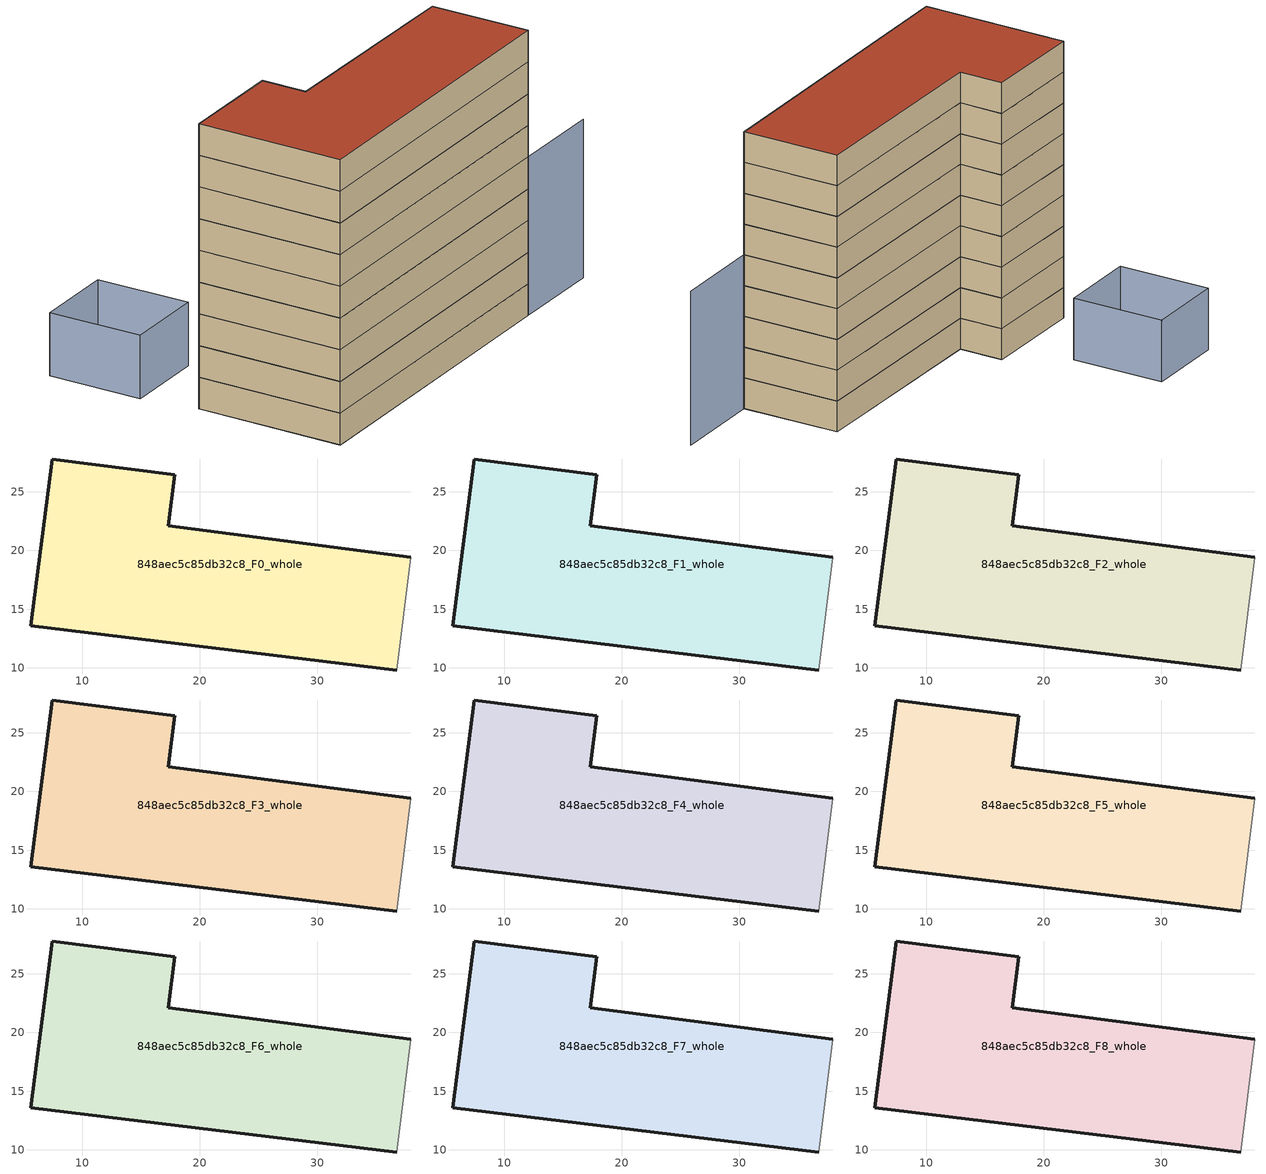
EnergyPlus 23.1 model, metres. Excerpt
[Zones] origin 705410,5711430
848aec5c85db32c8_F0_whole
 floor ground (EU_floor_Construction): 36.81,9.83 37.99,19.42 17.33,22.11 17.9,26.44 7.47,27.79 5.62,13.58 z0
 wall outside (EU_wall_Construction): 36.81,9.83 5.62,13.58 7.47,27.79 17.9,26.44 17.33,22.11 37.99,19.42 z0:3
 wall adiabatic (EU_wall_Construction): 37.99,19.42 36.81,9.83 z0:3
848aec5c85db32c8_F1_whole
 floor to 848aec5c85db32c8_F0_whole (EU_floor_Construction): 36.8,9.83 37.99,19.42 17.33,22.11 17.9,26.44 7.47,27.79 5.62,13.58 z3
 wall outside (EU_wall_Construction): 36.81,9.83 5.62,13.58 7.47,27.79 17.9,26.44 17.33,22.11 37.99,19.42 z3:6
 wall adiabatic (EU_wall_Construction): 37.99,19.42 36.81,9.83 z3:6
848aec5c85db32c8_F2_whole
 floor to 848aec5c85db32c8_F1_whole (EU_floor_Construction): 36.8,9.83 37.99,19.42 17.33,22.11 17.9,26.44 7.47,27.79 5.62,13.58 z6
 wall outside (EU_wall_Construction): 36.81,9.83 5.62,13.58 7.47,27.79 17.9,26.44 17.33,22.11 37.99,19.42 z6:9
 wall adiabatic (EU_wall_Construction): 37.99,19.42 36.81,9.83 z6:9
848aec5c85db32c8_F3_whole
 floor to 848aec5c85db32c8_F2_whole (EU_floor_Construction): 36.8,9.83 37.99,19.42 17.33,22.11 17.9,26.44 7.47,27.79 5.62,13.58 z9
 wall outside (EU_wall_Construction): 36.81,9.83 5.62,13.58 7.47,27.79 17.9,26.44 17.33,22.11 37.99,19.42 z9:12
 wall adiabatic (EU_wall_Construction): 37.99,19.42 36.81,9.83 z9:12
848aec5c85db32c8_F4_whole
 floor to 848aec5c85db32c8_F3_whole (EU_floor_Construction): 36.8,9.83 37.99,19.42 17.33,22.11 17.9,26.44 7.47,27.79 5.62,13.58 z12
 wall outside (EU_wall_Construction): 36.81,9.83 5.62,13.58 7.47,27.79 17.9,26.44 17.33,22.11 37.99,19.42 z12:15
 wall adiabatic (EU_wall_Construction): 37.99,19.42 36.81,9.83 z12:15
848aec5c85db32c8_F5_whole
 floor to 848aec5c85db32c8_F4_whole (EU_floor_Construction): 36.8,9.83 37.99,19.42 17.33,22.11 17.9,26.44 7.47,27.79 5.62,13.58 z15
 wall outside (EU_wall_Construction): 36.81,9.83 5.62,13.58 7.47,27.79 17.9,26.44 17.33,22.11 37.99,19.42 z15:18
 wall adiabatic (EU_wall_Construction): 37.99,19.42 36.81,9.83 z15:18
848aec5c85db32c8_F6_whole
 floor to 848aec5c85db32c8_F5_whole (EU_floor_Construction): 36.8,9.83 37.99,19.42 17.33,22.11 17.9,26.44 7.47,27.79 5.62,13.58 z18
 wall outside (EU_wall_Construction): 36.81,9.83 5.62,13.58 7.47,27.79 17.9,26.44 17.33,22.11 37.99,19.42 z18:21
 wall adiabatic (EU_wall_Construction): 37.99,19.42 36.81,9.83 z18:21
848aec5c85db32c8_F7_whole
 floor to 848aec5c85db32c8_F6_whole (EU_floor_Construction): 36.8,9.83 37.99,19.42 17.33,22.11 17.9,26.44 7.47,27.79 5.62,13.58 z21
 wall outside (EU_wall_Construction): 36.81,9.83 5.62,13.58 7.47,27.79 17.9,26.44 17.33,22.11 37.99,19.42 z21:24
 wall adiabatic (EU_wall_Construction): 37.99,19.42 36.81,9.83 z21:24
848aec5c85db32c8_F8_whole
 floor to 848aec5c85db32c8_F7_whole (EU_floor_Construction): 36.8,9.83 37.99,19.42 17.33,22.11 17.9,26.44 7.47,27.79 5.62,13.58 z24
 wall outside (EU_wall_Construction): 36.81,9.83 5.62,13.58 7.47,27.79 17.9,26.44 17.33,22.11 37.99,19.42 z24:27
 wall adiabatic (EU_wall_Construction): 37.99,19.42 36.81,9.83 z24:27
 roof outside (EU_roof_Construction): 37.99,19.42 36.81,9.83 5.62,13.58 7.47,27.79 17.9,26.44 17.33,22.11 z27
shading: 45.86,8.7 36.8,9.82 z0:15; 16.4,41.31 8.48,42.29 / 16.4,41.33 15.3,32.28 / 15.3,32.28 7.38,33.24 / 7.38,33.24 8.48,42.29 / 8.48,42.29 16.4,41.33 z0:6
[Building]
EU S2 Campaign: North Axis=0; Terrain=City; Solar Distribution=FullExterior
[Site:Location]
London: Latitude=51.5; Longitude=-0.5; Time Zone=0; Elevation=25
[SizingPeriod:WeatherFileDays]
AnnualSizingPeriod: Begin Month=1; Begin Day of Month=1; End Month=12; End Day of Month=31; Day of Week for Start Day=Monday; Use Weather File Daylight Saving Period=No; Use Weather File Rain and Snow Indicators=No
[MATERIAL]
EU_InternalMass_Material: Roughness=MediumRough; Thickness=0.1; Conductivity=1; Density=1800; Specific Heat=900; Thermal Absorptance=0.9; Solar Absorptance=0.7; Visible Absorptance=0.7
[MATERIAL:NOMASS] Roughness=MediumRough; Thermal Absorptance=0.9; Solar Absorptance=0.7; Visible Absorptance=0.7
Name | Thermal Resistance
EU_wall_NoMass | 1.04674
EU_roof_NoMass | 4.32442
EU_floor_NoMass | 2.04616
[CONSTRUCTION]
EU_wall_Construction: EU_wall_NoMass
EU_roof_Construction: EU_roof_NoMass
EU_floor_Construction: EU_floor_NoMass
EU_InternalMass_Construction: EU_InternalMass_Material
[ZONE] Type=1; Multiplier=1; Ceiling Height=autocalculate; Volume=1061.85; Floor Area=autocalculate; Part of Total Floor Area=Yes
848aec5c85db32c8_F0_whole; 848aec5c85db32c8_F1_whole; 848aec5c85db32c8_F2_whole; 848aec5c85db32c8_F3_whole; 848aec5c85db32c8_F4_whole; 848aec5c85db32c8_F5_whole; 848aec5c85db32c8_F6_whole; 848aec5c85db32c8_F7_whole; 848aec5c85db32c8_F8_whole
[INTERNALMASS] Construction=EU_InternalMass_Construction; Surface Area=353.95
Name | Zone or ZoneList
848aec5c85db32c8_F0_whole_EU_InternalMass | 848aec5c85db32c8_F0_whole
848aec5c85db32c8_F1_whole_EU_InternalMass | 848aec5c85db32c8_F1_whole
848aec5c85db32c8_F2_whole_EU_InternalMass | 848aec5c85db32c8_F2_whole
848aec5c85db32c8_F3_whole_EU_InternalMass | 848aec5c85db32c8_F3_whole
848aec5c85db32c8_F4_whole_EU_InternalMass | 848aec5c85db32c8_F4_whole
848aec5c85db32c8_F5_whole_EU_InternalMass | 848aec5c85db32c8_F5_whole
848aec5c85db32c8_F6_whole_EU_InternalMass | 848aec5c85db32c8_F6_whole
848aec5c85db32c8_F7_whole_EU_InternalMass | 848aec5c85db32c8_F7_whole
848aec5c85db32c8_F8_whole_EU_InternalMass | 848aec5c85db32c8_F8_whole
[OTHEREQUIPMENT] Fuel Type=Electricity; Design Level Calculation Method=Watts/Area; Power per Zone Floor Area=1; Fraction Latent=0; Fraction Radiant=0; Fraction Lost=0; Carbon Dioxide Generation Rate=0; EndUse Subcategory=EU_Step8_InternalGains
Name | Zone or ZoneList or Space or SpaceList | Schedule
EU_Step8_InternalGain_848aec5c85db32c8_F0_whole_f000 | 848aec5c85db32c8_F0_whole | EU_Step8_GainSchedule_848aec5c85db32c8_F0_whole_f000
EU_Step8_InternalGain_848aec5c85db32c8_F1_whole_f000 | 848aec5c85db32c8_F1_whole | EU_Step8_GainSchedule_848aec5c85db32c8_F1_whole_f000
EU_Step8_InternalGain_848aec5c85db32c8_F2_whole_f000 | 848aec5c85db32c8_F2_whole | EU_Step8_GainSchedule_848aec5c85db32c8_F2_whole_f000
EU_Step8_InternalGain_848aec5c85db32c8_F3_whole_f000 | 848aec5c85db32c8_F3_whole | EU_Step8_GainSchedule_848aec5c85db32c8_F3_whole_f000
EU_Step8_InternalGain_848aec5c85db32c8_F4_whole_f000 | 848aec5c85db32c8_F4_whole | EU_Step8_GainSchedule_848aec5c85db32c8_F4_whole_f000
EU_Step8_InternalGain_848aec5c85db32c8_F5_whole_f000 | 848aec5c85db32c8_F5_whole | EU_Step8_GainSchedule_848aec5c85db32c8_F5_whole_f000
EU_Step8_InternalGain_848aec5c85db32c8_F6_whole_f000 | 848aec5c85db32c8_F6_whole | EU_Step8_GainSchedule_848aec5c85db32c8_F6_whole_f000
EU_Step8_InternalGain_848aec5c85db32c8_F7_whole_f000 | 848aec5c85db32c8_F7_whole | EU_Step8_GainSchedule_848aec5c85db32c8_F7_whole_f000
EU_Step8_InternalGain_848aec5c85db32c8_F8_whole_f000 | 848aec5c85db32c8_F8_whole | EU_Step8_GainSchedule_848aec5c85db32c8_F8_whole_f000
[ZONEVENTILATION:DESIGNFLOWRATE] Schedule=EU_AlwaysOn; Design Flow Rate Calculation Method=AirChanges/Hour; Air Changes per Hour=0.488719; Ventilation Type=Natural; Fan Pressure Rise=0; Fan Total Efficiency=1; Constant Term Coefficient=1; Temperature Term Coefficient=0; Velocity Term Coefficient=0; Velocity Squared Term Coefficient=0; Minimum Indoor Temperature=-100; Maximum Indoor Temperature=100; Delta Temperature=-100; Minimum Outdoor Temperature=-100; Maximum Outdoor Temperature=100; Maximum Wind Speed=40
Name | Zone or ZoneList or Space or SpaceList
EU_ConstantAir_848aec5c85db32c8_F0_whole | 848aec5c85db32c8_F0_whole
EU_ConstantAir_848aec5c85db32c8_F1_whole | 848aec5c85db32c8_F1_whole
EU_ConstantAir_848aec5c85db32c8_F2_whole | 848aec5c85db32c8_F2_whole
EU_ConstantAir_848aec5c85db32c8_F3_whole | 848aec5c85db32c8_F3_whole
EU_ConstantAir_848aec5c85db32c8_F4_whole | 848aec5c85db32c8_F4_whole
EU_ConstantAir_848aec5c85db32c8_F5_whole | 848aec5c85db32c8_F5_whole
EU_ConstantAir_848aec5c85db32c8_F6_whole | 848aec5c85db32c8_F6_whole
EU_ConstantAir_848aec5c85db32c8_F7_whole | 848aec5c85db32c8_F7_whole
EU_ConstantAir_848aec5c85db32c8_F8_whole | 848aec5c85db32c8_F8_whole
[HVACTEMPLATE:THERMOSTAT] Constant Heating Setpoint=20; Constant Cooling Setpoint=50
EU_HeatOnly_848aec5c85db32c8_F0_whole; EU_HeatOnly_848aec5c85db32c8_F1_whole; EU_HeatOnly_848aec5c85db32c8_F2_whole; EU_HeatOnly_848aec5c85db32c8_F3_whole; EU_HeatOnly_848aec5c85db32c8_F4_whole; EU_HeatOnly_848aec5c85db32c8_F5_whole; EU_HeatOnly_848aec5c85db32c8_F6_whole; EU_HeatOnly_848aec5c85db32c8_F7_whole; EU_HeatOnly_848aec5c85db32c8_F8_whole
[HVACTEMPLATE:ZONE:IDEALLOADSAIRSYSTEM] System Availability Schedule=EU_AlwaysOn; Maximum Heating Supply Air Temperature=50; Minimum Cooling Supply Air Temperature=13; Maximum Heating Supply Air Humidity Ratio=0.0156; Minimum Cooling Supply Air Humidity Ratio=0.0077; Heating Limit=NoLimit; Cooling Limit=NoLimit; Heating Availability Schedule=EU_AlwaysOn; Cooling Availability Schedule=EU_CoolingOff; Dehumidification Control Type=ConstantSensibleHeatRatio; Cooling Sensible Heat Ratio=0.7; Dehumidification Setpoint=60; Humidification Control Type=None; Humidification Setpoint=30; Outdoor Air Method=None; Outdoor Air Flow Rate per Person=0.00944; Outdoor Air Flow Rate per Zone Floor Area=0; Outdoor Air Flow Rate per Zone=0; Demand Controlled Ventilation Type=None; Outdoor Air Economizer Type=NoEconomizer; Heat Recovery Type=None; Sensible Heat Recovery Effectiveness=0.7; Latent Heat Recovery Effectiveness=0.65
Name | Template Thermostat
848aec5c85db32c8_F0_whole | EU_HeatOnly_848aec5c85db32c8_F0_whole
848aec5c85db32c8_F1_whole | EU_HeatOnly_848aec5c85db32c8_F1_whole
848aec5c85db32c8_F2_whole | EU_HeatOnly_848aec5c85db32c8_F2_whole
848aec5c85db32c8_F3_whole | EU_HeatOnly_848aec5c85db32c8_F3_whole
848aec5c85db32c8_F4_whole | EU_HeatOnly_848aec5c85db32c8_F4_whole
848aec5c85db32c8_F5_whole | EU_HeatOnly_848aec5c85db32c8_F5_whole
848aec5c85db32c8_F6_whole | EU_HeatOnly_848aec5c85db32c8_F6_whole
848aec5c85db32c8_F7_whole | EU_HeatOnly_848aec5c85db32c8_F7_whole
848aec5c85db32c8_F8_whole | EU_HeatOnly_848aec5c85db32c8_F8_whole
[SIZING:ZONE] Zone Cooling Design Supply Air Temperature Input Method=SupplyAirTemperature; Zone Cooling Design Supply Air Temperature=13; Zone Heating Design Supply Air Temperature Input Method=SupplyAirTemperature; Zone Heating Design Supply Air Temperature=50; Zone Cooling Design Supply Air Humidity Ratio=0.008; Zone Heating Design Supply Air Humidity Ratio=0.008; Cooling Design Air Flow Method=DesignDay; Cooling Design Air Flow Rate=0; Cooling Minimum Air Flow per Zone Floor Area=0.000762; Cooling Minimum Air Flow=0; Cooling Minimum Air Flow Fraction=0.2; Heating Design Air Flow Method=DesignDay; Heating Design Air Flow Rate=0; Heating Maximum Air Flow per Zone Floor Area=0.002032; Heating Maximum Air Flow=0.141576; Heating Maximum Air Flow Fraction=0.3; Account for Dedicated Outdoor Air System=No; Dedicated Outdoor Air System Control Strategy=NeutralSupplyAir; Dedicated Outdoor Air Low Setpoint Temperature for Design=autosize; Dedicated Outdoor Air High Setpoint Temperature for Design=autosize; Zone Load Sizing Method=Sensible Load Only No Latent Load; Zone Latent Cooling Design Supply Air Humidity Ratio Input Method=HumidityRatioDifference; Zone Cooling Design Supply Air Humidity Ratio Difference=0.005; Zone Latent Heating Design Supply Air Humidity Ratio Input Method=HumidityRatioDifference; Zone Humidification Design Supply Air Humidity Ratio Difference=0.005
848aec5c85db32c8_F0_whole; 848aec5c85db32c8_F1_whole; 848aec5c85db32c8_F2_whole; 848aec5c85db32c8_F3_whole; 848aec5c85db32c8_F4_whole; 848aec5c85db32c8_F5_whole; 848aec5c85db32c8_F6_whole; 848aec5c85db32c8_F7_whole; 848aec5c85db32c8_F8_whole
[SCHEDULE:CONSTANT]
Name | Hourly Value
EU_AlwaysOn | 1
EU_CoolingOff | 0
[SCHEDULE:FILE] Column Number=1; Rows to Skip at Top=0; Number of Hours of Data=8760; Column Separator=Comma; Interpolate to Timestep=No; Minutes per Item=60; Adjust Schedule for Daylight Savings=Yes
Name | File
EU_Step8_GainSchedule_848aec5c85db32c8_F0_whole_f000 | ../../schedules/848aec5c85db32c8/848aec5c85db32c8_F0_whole_f000_gain.csv
EU_Step8_GainSchedule_848aec5c85db32c8_F1_whole_f000 | ../../schedules/848aec5c85db32c8/848aec5c85db32c8_F1_whole_f000_gain.csv
EU_Step8_GainSchedule_848aec5c85db32c8_F2_whole_f000 | ../../schedules/848aec5c85db32c8/848aec5c85db32c8_F2_whole_f000_gain.csv
EU_Step8_GainSchedule_848aec5c85db32c8_F3_whole_f000 | ../../schedules/848aec5c85db32c8/848aec5c85db32c8_F3_whole_f000_gain.csv
EU_Step8_GainSchedule_848aec5c85db32c8_F4_whole_f000 | ../../schedules/848aec5c85db32c8/848aec5c85db32c8_F4_whole_f000_gain.csv
EU_Step8_GainSchedule_848aec5c85db32c8_F5_whole_f000 | ../../schedules/848aec5c85db32c8/848aec5c85db32c8_F5_whole_f000_gain.csv
EU_Step8_GainSchedule_848aec5c85db32c8_F6_whole_f000 | ../../schedules/848aec5c85db32c8/848aec5c85db32c8_F6_whole_f000_gain.csv
EU_Step8_GainSchedule_848aec5c85db32c8_F7_whole_f000 | ../../schedules/848aec5c85db32c8/848aec5c85db32c8_F7_whole_f000_gain.csv
EU_Step8_GainSchedule_848aec5c85db32c8_F8_whole_f000 | ../../schedules/848aec5c85db32c8/848aec5c85db32c8_F8_whole_f000_gain.csv
